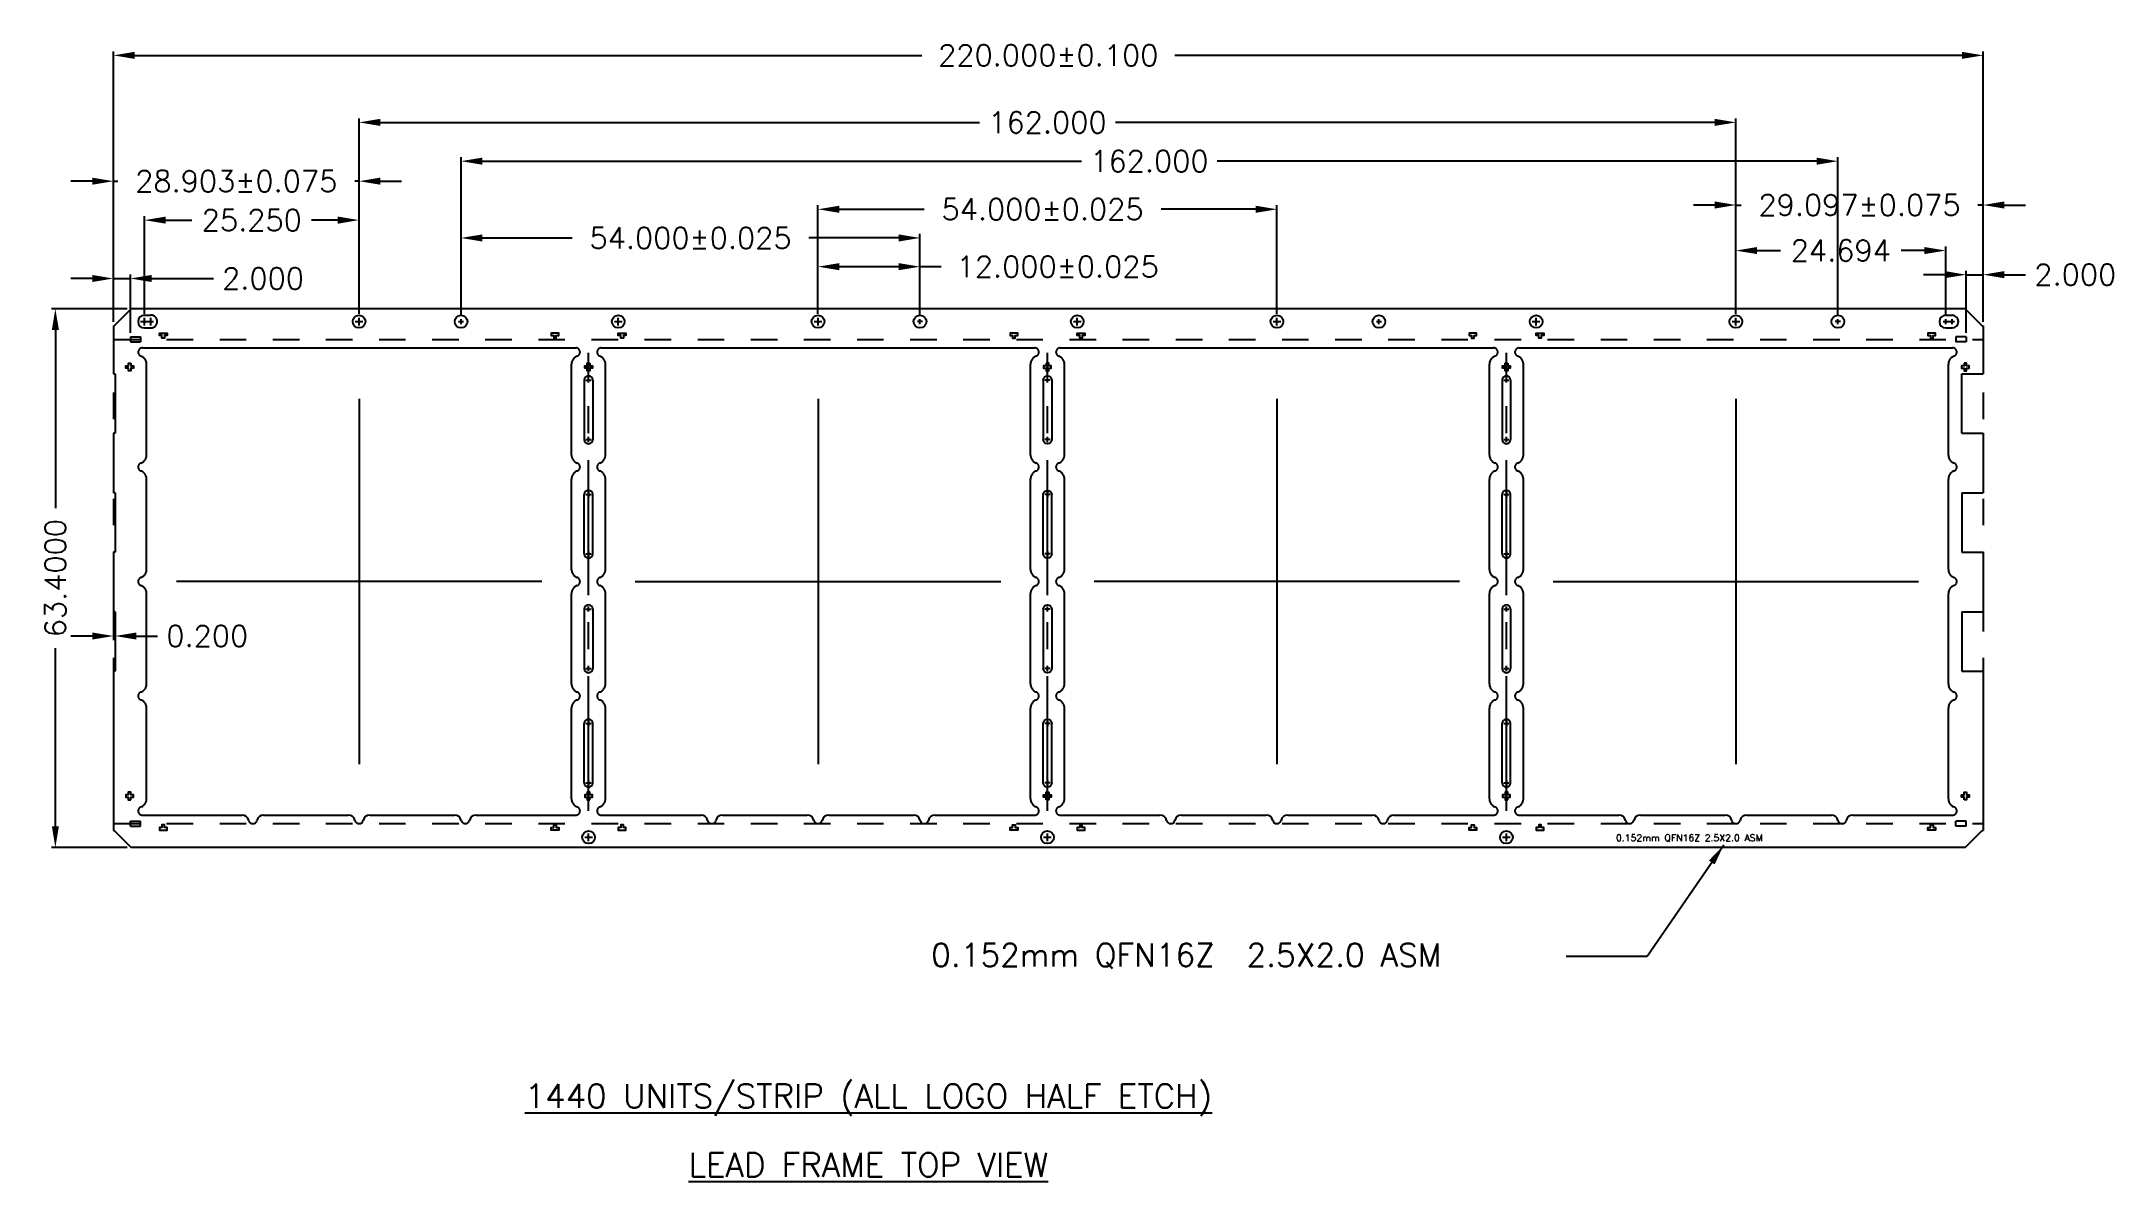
# Model space of a CAD drawing. Header units: millimetres. Extents: x 393.02 to 400.83, y 100.13 to 104.42.
import ezdxf
from ezdxf.enums import TextEntityAlignment as Align

# ---------------------------------------------------------------- set-up
doc = ezdxf.new("R2010")
doc.units = ezdxf.units.MM
doc.header["$LTSCALE"] = 0.5
doc.header["$PDMODE"] = 98
doc.linetypes.add('CENTER', pattern=[50.8, 31.75, -6.35, 6.35, -6.35])
doc.linetypes.add('HIDDEN', pattern=[0.375, 0.25, -0.125])
for name, color, linetype in [('1', 7, 'HIDDEN'), ('1D', 4, 'Continuous'), ('BORDER', 7, 'Continuous'), ('DIMENSION', 3, 'Continuous')]:
    doc.layers.add(name, color=color, linetype=linetype)
doc.styles.add('ROMANS', font='romans.shx', dxfattribs={"bigfont": 'AllInOneBig.shx'})
doc.styles.add('SIMPLEX', font='simplex.shx', dxfattribs={"bigfont": 'AllInOneBig.shx'})
doc.dimstyles.new('Standard1', dxfattribs={"dimtxt": 0.08, "dimasz": 0.08, "dimexe": 0.015, "dimexo": 0.015, "dimgap": 0.027, "dimtad": 1, "dimdec": 3, "dimlfac": 31.25, "dimrnd": 5e-06, "dimzin": 1, "dimtxsty": 'SIMPLEX', "dimcen": 0.1905, "dimclrd": 256, "dimclre": 256, "dimclrt": 256, "dimazin": 3, "dimtp": 0.03, "dimtm": 0.05, "dimtfac": 0.8, "dimtdec": 3, "dimtmove": 0, "dimatfit": 3, "dimfxl": 0.05, "dimtzin": 4, "dimlwd": -1, "dimlwe": -1})

# ---------------------------------------------------------------- blocks, each defined once
blk = doc.blocks.new('05')
at = {"color": 0}
for p, q in [((-0.5, 0), (-0.5, -7)), ((0.5, 0), (0.5, -7)), ((-0.5, -20.47), (-0.5, -13.48)), ((0.5, -20.47), (0.5, -13.48)), ((-0.5, -26.95), (-0.5, -33.95)), ((0.5, -26.95), (0.5, -33.95)), ((-0.5, -47.42), (-0.5, -40.42)), ((0.5, -47.42), (0.5, -40.42))]:
    blk.add_line(p, q, dxfattribs=at)
for centre, start, end in [((0, 0), 0, 180), ((0, -7), 180, 0), ((0, -13.48), 0, 180), ((0, -20.47), 180, 0), ((0, -26.95), 0, 180), ((0, -33.95), 180, 0), ((0, -40.42), 0, 180), ((0, -47.42), 180, 0)]:
    blk.add_arc(centre, 0.5, start, end, dxfattribs=at)
at = {"layer": '1D', "linetype": 'CENTER'}
blk.add_line((0, -50.71), (0, 3.21), dxfattribs=at)
at = {"layer": '1D'}
for p, q in [((-0.3, 0), (0.3, 0)), ((0, -0.3), (0, 0.3)), ((-0.3, -7), (0.3, -7)), ((0, -7.3), (0, -6.7)), ((-0.3, -13.48), (0.3, -13.48)), ((0, -13.17), (0, -13.78)), ((-0.3, -20.47), (0.3, -20.47)), ((0, -20.17), (0, -20.77)), ((0, -27.25), (0, -26.65)), ((-0.3, -26.95), (0.3, -26.95)), ((-0.3, -33.95), (0.3, -33.95)), ((0, -34.25), (0, -33.65)), ((-0.3, -40.42), (0.3, -40.42)), ((0, -40.13), (0, -40.72)), ((-0.3, -47.42), (0.3, -47.42)), ((0, -47.12), (0, -47.72))]:
    blk.add_line(p, q, dxfattribs=at)
blk = doc.blocks.new('*D20')
at = {"layer": 'Defpoints', "color": 0, "ltscale": 0.1, "transparency": 16777216}
for p in [(393.3612, 103.4166), (393.0754, 101.3878), (393.3612, 101.3878)]:
    blk.add_point(p, dxfattribs=at)
at = {"layer": 'DIMENSION', "ltscale": 0.1, "transparency": 16777216}
for p, q in [((393.3462, 103.4166), (393.0604, 103.4166)), ((393.0754, 103.3366), (393.0754, 102.6654)), ((393.0754, 101.4678), (393.0754, 102.139)), ((393.3462, 101.3878), (393.0604, 101.3878))]:
    blk.add_line(p, q, dxfattribs=at)
for points in [[(393.0621, 103.3366), (393.0888, 103.3366), (393.0754, 103.4166)], [(393.0621, 101.4678), (393.0888, 101.4678), (393.0754, 101.3878)]]:
    blk.add_solid(points, dxfattribs=at)
at = {"layer": 'DIMENSION', "ltscale": 0.1, "transparency": 16777216, "insert": (393.0754, 102.4022), "char_height": 0.08, "attachment_point": 5, "rotation": 90, "style": 'SIMPLEX'}
blk.add_mtext('\\A1;63.4000', dxfattribs=at)
blk = doc.blocks.new('*D21')
at = {"layer": 'Defpoints', "color": 0, "ltscale": 0.1, "transparency": 16777216}
for p in [(393.294, 102.2758), (393.3004, 102.2758), (393.294, 102.1841)]:
    blk.add_point(p, dxfattribs=at)
at = {"layer": 'DIMENSION', "ltscale": 0.1, "transparency": 16777216}
for p, q in [((393.294, 102.2608), (393.294, 102.1691)), ((393.3004, 102.2608), (393.3004, 102.1691)), ((393.214, 102.1841), (393.134, 102.1841)), ((393.294, 102.1841), (393.3004, 102.1841)), ((393.3804, 102.1841), (393.4604, 102.1841))]:
    blk.add_line(p, q, dxfattribs=at)
for points in [[(393.214, 102.1974), (393.214, 102.1707), (393.294, 102.1841)], [(393.3804, 102.1974), (393.3804, 102.1707), (393.3004, 102.1841)]]:
    blk.add_solid(points, dxfattribs=at)
at = {"layer": 'DIMENSION', "ltscale": 0.1, "transparency": 16777216, "insert": (393.6474, 102.1841), "char_height": 0.08, "attachment_point": 5, "style": 'SIMPLEX'}
blk.add_mtext('\\A1;0.200', dxfattribs=at)
blk = doc.blocks.new('*D22')
at = {"layer": 'Defpoints', "color": 0, "ltscale": 0.1, "transparency": 16777216}
for p in [(394.2189, 103.7507), (393.4109, 103.383), (394.2189, 103.383)]:
    blk.add_point(p, dxfattribs=at)
at = {"layer": 'DIMENSION', "ltscale": 0.1, "transparency": 16777216}
for p, q in [((393.4109, 103.398), (393.4109, 103.7657)), ((393.4909, 103.7507), (393.5898, 103.7507)), ((394.1389, 103.7507), (394.04, 103.7507)), ((394.2189, 103.398), (394.2189, 103.7657))]:
    blk.add_line(p, q, dxfattribs=at)
for points in [[(393.4909, 103.764), (393.4909, 103.7373), (393.4109, 103.7507)], [(394.1389, 103.764), (394.1389, 103.7373), (394.2189, 103.7507)]]:
    blk.add_solid(points, dxfattribs=at)
at = {"layer": 'DIMENSION', "ltscale": 0.1, "transparency": 16777216, "insert": (393.8149, 103.7507), "char_height": 0.08, "attachment_point": 5, "style": 'SIMPLEX'}
blk.add_mtext('\\A1;25.250', dxfattribs=at)
blk = doc.blocks.new('*D23')
at = {"layer": 'Defpoints', "color": 0, "ltscale": 0.1, "transparency": 16777216}
for p in [(394.2189, 103.8973), (394.2189, 103.383), (393.294, 103.3526)]:
    blk.add_point(p, dxfattribs=at)
at = {"layer": 'DIMENSION', "ltscale": 0.1, "transparency": 16777216}
for p, q in [((393.214, 103.8973), (393.134, 103.8973)), ((393.294, 103.3676), (393.294, 103.9123)), ((393.294, 103.8973), (393.3104, 103.8973)), ((394.2189, 103.8973), (394.2025, 103.8973)), ((394.2189, 103.398), (394.2189, 103.9123)), ((394.2989, 103.8973), (394.3789, 103.8973))]:
    blk.add_line(p, q, dxfattribs=at)
for points in [[(393.214, 103.9107), (393.214, 103.884), (393.294, 103.8973)], [(394.2989, 103.9107), (394.2989, 103.884), (394.2189, 103.8973)]]:
    blk.add_solid(points, dxfattribs=at)
at = {"layer": 'DIMENSION', "ltscale": 0.1, "transparency": 16777216, "insert": (393.7565, 103.8973), "char_height": 0.08, "attachment_point": 5, "style": 'SIMPLEX'}
blk.add_mtext('\\A1;28.903%%p0.075', dxfattribs=at)
blk = doc.blocks.new('*D24')
at = {"layer": 'Defpoints', "color": 0, "ltscale": 0.1, "transparency": 16777216}
for p in [(396.3309, 103.6835), (394.6029, 103.3782), (396.3309, 103.3782)]:
    blk.add_point(p, dxfattribs=at)
at = {"layer": 'DIMENSION', "ltscale": 0.1, "transparency": 16777216}
for p, q in [((394.6029, 103.3932), (394.6029, 103.6985)), ((396.3309, 103.3932), (396.3309, 103.6985)), ((394.6829, 103.6835), (395.0209, 103.6835)), ((396.2509, 103.6835), (395.913, 103.6835))]:
    blk.add_line(p, q, dxfattribs=at)
for points in [[(394.6829, 103.6968), (394.6829, 103.6702), (394.6029, 103.6835)], [(396.2509, 103.6968), (396.2509, 103.6702), (396.3309, 103.6835)]]:
    blk.add_solid(points, dxfattribs=at)
at = {"layer": 'DIMENSION', "ltscale": 0.1, "transparency": 16777216, "insert": (395.4669, 103.6835), "char_height": 0.08, "attachment_point": 5, "style": 'SIMPLEX'}
blk.add_mtext('\\A1;54.000%%p0.025', dxfattribs=at)
blk = doc.blocks.new('*D25')
at = {"layer": 'Defpoints', "color": 0, "ltscale": 0.1, "transparency": 16777216}
for p in [(396.3309, 103.5754), (395.9469, 103.383), (396.3309, 103.3782)]:
    blk.add_point(p, dxfattribs=at)
at = {"layer": 'DIMENSION', "ltscale": 0.1, "transparency": 16777216}
for p, q in [((395.9469, 103.398), (395.9469, 103.5904)), ((396.0269, 103.5754), (396.2509, 103.5754)), ((396.3309, 103.3932), (396.3309, 103.5904)), ((396.3309, 103.5754), (396.4109, 103.5754))]:
    blk.add_line(p, q, dxfattribs=at)
for points in [[(396.0269, 103.5887), (396.0269, 103.5621), (395.9469, 103.5754)], [(396.2509, 103.5887), (396.2509, 103.5621), (396.3309, 103.5754)]]:
    blk.add_solid(points, dxfattribs=at)
at = {"layer": 'DIMENSION', "ltscale": 0.1, "transparency": 16777216, "insert": (396.8494, 103.5754), "char_height": 0.08, "attachment_point": 5, "style": 'SIMPLEX'}
blk.add_mtext('\\A1;12.000%%p0.025', dxfattribs=at)
blk = doc.blocks.new('*D26')
at = {"layer": 'Defpoints', "color": 0, "ltscale": 0.1, "transparency": 16777216}
for p in [(397.6749, 103.7915), (395.9469, 103.383), (397.6749, 103.383)]:
    blk.add_point(p, dxfattribs=at)
at = {"layer": 'DIMENSION', "ltscale": 0.1, "transparency": 16777216}
for p, q in [((395.9469, 103.398), (395.9469, 103.8065)), ((396.0269, 103.7915), (396.3464, 103.7915)), ((397.5949, 103.7915), (397.2385, 103.7915)), ((397.6749, 103.398), (397.6749, 103.8065))]:
    blk.add_line(p, q, dxfattribs=at)
for points in [[(396.0269, 103.8048), (396.0269, 103.7781), (395.9469, 103.7915)], [(397.5949, 103.8048), (397.5949, 103.7781), (397.6749, 103.7915)]]:
    blk.add_solid(points, dxfattribs=at)
at = {"layer": 'DIMENSION', "ltscale": 0.1, "transparency": 16777216, "insert": (396.7924, 103.7915), "char_height": 0.08, "attachment_point": 5, "style": 'SIMPLEX'}
blk.add_mtext('\\A1;54.000%%p0.025', dxfattribs=at)
blk = doc.blocks.new('*D27')
at = {"layer": 'Defpoints', "color": 0, "ltscale": 0.1, "transparency": 16777216}
for p in [(400.1931, 103.636), (399.4029, 103.383), (400.1931, 103.3782)]:
    blk.add_point(p, dxfattribs=at)
at = {"layer": 'DIMENSION', "ltscale": 0.1, "transparency": 16777216}
for p, q in [((399.4029, 103.398), (399.4029, 103.651)), ((399.4829, 103.636), (399.571, 103.636)), ((400.1131, 103.636), (400.025, 103.636)), ((400.1931, 103.3932), (400.1931, 103.651))]:
    blk.add_line(p, q, dxfattribs=at)
for points in [[(399.4829, 103.6493), (399.4829, 103.6227), (399.4029, 103.636)], [(400.1131, 103.6493), (400.1131, 103.6227), (400.1931, 103.636)]]:
    blk.add_solid(points, dxfattribs=at)
at = {"layer": 'DIMENSION', "ltscale": 0.1, "transparency": 16777216, "insert": (399.798, 103.636), "char_height": 0.08, "attachment_point": 5, "style": 'SIMPLEX'}
blk.add_mtext('\\A1;24.694', dxfattribs=at)
blk = doc.blocks.new('*D28')
at = {"layer": 'Defpoints', "color": 0, "ltscale": 0.1, "transparency": 16777216}
for p in [(400.334, 103.8076), (399.4029, 103.383), (400.334, 103.3526)]:
    blk.add_point(p, dxfattribs=at)
at = {"layer": 'DIMENSION', "ltscale": 0.1, "transparency": 16777216}
for p, q in [((399.3229, 103.8076), (399.2429, 103.8076)), ((399.4029, 103.398), (399.4029, 103.8226)), ((399.4029, 103.8076), (399.4224, 103.8076)), ((400.334, 103.8076), (400.3145, 103.8076)), ((400.334, 103.3676), (400.334, 103.8226)), ((400.414, 103.8076), (400.494, 103.8076))]:
    blk.add_line(p, q, dxfattribs=at)
for points in [[(399.3229, 103.821), (399.3229, 103.7943), (399.4029, 103.8076)], [(400.414, 103.821), (400.414, 103.7943), (400.334, 103.8076)]]:
    blk.add_solid(points, dxfattribs=at)
at = {"layer": 'DIMENSION', "ltscale": 0.1, "transparency": 16777216, "insert": (399.8685, 103.8076), "char_height": 0.08, "attachment_point": 5, "style": 'SIMPLEX'}
blk.add_mtext('\\A1;29.097%%p0.075', dxfattribs=at)
blk = doc.blocks.new('*D29')
at = {"layer": 'Defpoints', "color": 0, "ltscale": 0.1, "transparency": 16777216}
for p in [(394.6029, 103.9727), (394.6029, 103.3782), (399.7869, 103.3782)]:
    blk.add_point(p, dxfattribs=at)
at = {"layer": 'DIMENSION', "ltscale": 0.1, "transparency": 16777216}
for p, q in [((394.6029, 103.3932), (394.6029, 103.9877)), ((394.6829, 103.9727), (396.9394, 103.9727)), ((399.7069, 103.9727), (397.4505, 103.9727)), ((399.7869, 103.3932), (399.7869, 103.9877))]:
    blk.add_line(p, q, dxfattribs=at)
for points in [[(394.6829, 103.986), (394.6829, 103.9594), (394.6029, 103.9727)], [(399.7069, 103.986), (399.7069, 103.9594), (399.7869, 103.9727)]]:
    blk.add_solid(points, dxfattribs=at)
at = {"layer": 'DIMENSION', "ltscale": 0.1, "transparency": 16777216, "insert": (397.1949, 103.9727), "char_height": 0.08, "attachment_point": 5, "style": 'SIMPLEX'}
blk.add_mtext('\\A1;162.000', dxfattribs=at)
blk = doc.blocks.new('*D30')
at = {"layer": 'Defpoints', "color": 0, "ltscale": 0.1, "transparency": 16777216}
for p in [(399.4029, 104.1188), (394.2189, 103.383), (399.4029, 103.383)]:
    blk.add_point(p, dxfattribs=at)
at = {"layer": 'DIMENSION', "ltscale": 0.1, "transparency": 16777216}
for p, q in [((394.2189, 103.398), (394.2189, 104.1338)), ((394.2989, 104.1188), (396.5554, 104.1188)), ((399.3229, 104.1188), (397.0665, 104.1188)), ((399.4029, 103.398), (399.4029, 104.1338))]:
    blk.add_line(p, q, dxfattribs=at)
for points in [[(394.2989, 104.1322), (394.2989, 104.1055), (394.2189, 104.1188)], [(399.3229, 104.1322), (399.3229, 104.1055), (399.4029, 104.1188)]]:
    blk.add_solid(points, dxfattribs=at)
at = {"layer": 'DIMENSION', "ltscale": 0.1, "transparency": 16777216, "insert": (396.8109, 104.1188), "char_height": 0.08, "attachment_point": 5, "style": 'SIMPLEX'}
blk.add_mtext('\\A1;162.000', dxfattribs=at)
blk = doc.blocks.new('*D31')
at = {"layer": 'Defpoints', "color": 0, "ltscale": 0.1, "transparency": 16777216}
for p in [(400.334, 104.3713), (393.294, 103.3526), (400.334, 103.3526)]:
    blk.add_point(p, dxfattribs=at)
at = {"layer": 'DIMENSION', "ltscale": 0.1, "transparency": 16777216}
for p, q in [((393.294, 103.3676), (393.294, 104.3863)), ((393.374, 104.3713), (396.3375, 104.3713)), ((400.254, 104.3713), (397.2906, 104.3713)), ((400.334, 103.3676), (400.334, 104.3863))]:
    blk.add_line(p, q, dxfattribs=at)
for points in [[(393.374, 104.3846), (393.374, 104.3579), (393.294, 104.3713)], [(400.254, 104.3846), (400.254, 104.3579), (400.334, 104.3713)]]:
    blk.add_solid(points, dxfattribs=at)
at = {"layer": 'DIMENSION', "ltscale": 0.1, "transparency": 16777216, "insert": (396.814, 104.3713), "char_height": 0.08, "attachment_point": 5, "style": 'SIMPLEX'}
blk.add_mtext('\\A1;220.000%%p0.100', dxfattribs=at)
blk = doc.blocks.new('*D33')
at = {"ltscale": 0.1, "transparency": 16777216}
for p, q in [((393.294, 103.3676), (393.294, 103.5458)), ((393.358, 103.326), (393.358, 103.5458)), ((393.214, 103.5308), (393.134, 103.5308)), ((393.294, 103.5308), (393.358, 103.5308)), ((393.438, 103.5308), (393.6704, 103.5308))]:
    blk.add_line(p, q, dxfattribs=at)
for points in [[(393.214, 103.5441), (393.214, 103.5175), (393.294, 103.5308)], [(393.438, 103.5441), (393.438, 103.5175), (393.358, 103.5308)]]:
    blk.add_solid(points, dxfattribs=at)
at = {"layer": 'Defpoints', "color": 0, "ltscale": 0.1, "transparency": 16777216}
for p in [(393.294, 103.5308), (393.294, 103.3526), (393.358, 103.311)]:
    blk.add_point(p, dxfattribs=at)
at = {"ltscale": 0.1, "transparency": 16777216, "insert": (393.8574, 103.5308), "char_height": 0.08, "attachment_point": 5, "style": 'SIMPLEX'}
blk.add_mtext('\\A1;2.000', dxfattribs=at)
blk = doc.blocks.new('*D34')
at = {"ltscale": 0.1, "transparency": 16777216}
for p, q in [((400.19, 103.5452), (400.11, 103.5452)), ((400.27, 103.326), (400.27, 103.5602)), ((400.27, 103.5452), (400.334, 103.5452)), ((400.334, 103.3676), (400.334, 103.5602)), ((400.414, 103.5452), (400.494, 103.5452))]:
    blk.add_line(p, q, dxfattribs=at)
for points in [[(400.19, 103.5586), (400.19, 103.5319), (400.27, 103.5452)], [(400.414, 103.5586), (400.414, 103.5319), (400.334, 103.5452)]]:
    blk.add_solid(points, dxfattribs=at)
at = {"layer": 'Defpoints', "color": 0, "ltscale": 0.1, "transparency": 16777216}
for p in [(400.334, 103.5452), (400.27, 103.311), (400.334, 103.3526)]:
    blk.add_point(p, dxfattribs=at)
at = {"ltscale": 0.1, "transparency": 16777216, "insert": (400.681, 103.5452), "char_height": 0.08, "attachment_point": 5, "style": 'SIMPLEX'}
blk.add_mtext('\\A1;2.000', dxfattribs=at)

msp = doc.modelspace()

# ---------------------------------------------------------------- linework, layer by layer
at = {"color": 0}
for p, q in [((393.297235, 103.352634), (393.361235, 103.416634)), ((400.193139, 103.392634), (400.217139, 103.392634)), ((400.266835, 103.416634), (400.330835, 103.352634)), ((393.294035, 103.352634), (393.294035, 103.171834)), ((393.294035, 103.352634), (393.297235, 103.352634)), ((400.193139, 103.344634), (400.217139, 103.344634)), ((400.330835, 103.352634), (400.334035, 103.352634)), ((400.334035, 103.352634), (400.334035, 103.171834)), ((400.254035, 102.947834), (400.254035, 103.171834)), ((400.254035, 103.171834), (400.334035, 103.171834)), ((400.254035, 102.947834), (400.334035, 102.947834)), ((400.334035, 102.947834), (400.334035, 102.723834)), ((400.254035, 102.723834), (400.254035, 102.499834)), ((400.254035, 102.723834), (400.334035, 102.723834)), ((400.254035, 102.499834), (400.334035, 102.499834)), ((400.334035, 102.499834), (400.334035, 102.275834)), ((400.254035, 102.275834), (400.254035, 102.051834)), ((400.254035, 102.275834), (400.334035, 102.275834)), ((393.294035, 102.051834), (393.294035, 101.451834)), ((400.254035, 102.051834), (400.334035, 102.051834)), ((400.334035, 102.051834), (400.334035, 101.451834)), ((393.294035, 101.451834), (393.297235, 101.451834)), ((393.297235, 101.451834), (393.361235, 101.387834)), ((400.266835, 101.387834), (400.330835, 101.451834)), ((400.330835, 101.451834), (400.334035, 101.451834))]:
    msp.add_line(p, q, dxfattribs=at)
for p, q in [((400.266835, 103.416634), (393.361235, 103.416634)), ((400.266835, 101.387834), (393.361235, 101.387834))]:
    msp.add_line(p, q)
at = {"color": 2, "linetype": 'HIDDEN', "ltscale": 0.5}
for p, q in [((393.294035, 103.301434), (393.294035, 101.477434)), ((400.334035, 103.301434), (400.334035, 101.477434))]:
    msp.add_line(p, q, dxfattribs=at)
at = {"color": 6, "ltscale": 0.05}
for points in [[(393.486131, 103.32543), (393.486131, 103.32543), (393.495731, 103.32543), (393.495731, 103.31583), (393.486131, 103.31583), (393.486131, 103.30623), (393.476531, 103.30623), (393.476531, 103.31583), (393.466931, 103.31583), (393.466931, 103.32543), (393.476531, 103.32543), (393.476531, 103.32543), (393.486131, 103.32543)], [(394.951731, 103.32543), (394.951731, 103.32543), (394.942131, 103.32543), (394.942131, 103.31583), (394.951731, 103.31583), (394.951731, 103.30623), (394.961331, 103.30623), (394.961331, 103.31583), (394.970931, 103.31583), (394.970931, 103.32543), (394.961331, 103.32543), (394.961331, 103.32543), (394.951731, 103.32543)], [(395.214131, 103.32543), (395.214131, 103.32543), (395.223731, 103.32543), (395.223731, 103.31583), (395.214131, 103.31583), (395.214131, 103.30623), (395.204531, 103.30623), (395.204531, 103.31583), (395.194931, 103.31583), (395.194931, 103.32543), (395.204531, 103.32543), (395.204531, 103.32543), (395.214131, 103.32543)], [(396.679731, 103.32543), (396.679731, 103.32543), (396.670131, 103.32543), (396.670131, 103.31583), (396.679731, 103.31583), (396.679731, 103.30623), (396.689331, 103.30623), (396.689331, 103.31583), (396.698931, 103.31583), (396.698931, 103.32543), (396.689331, 103.32543), (396.689331, 103.32543), (396.679731, 103.32543)], [(396.942131, 103.32543), (396.942131, 103.32543), (396.951731, 103.32543), (396.951731, 103.31583), (396.942131, 103.31583), (396.942131, 103.30623), (396.932531, 103.30623), (396.932531, 103.31583), (396.922931, 103.31583), (396.922931, 103.32543), (396.932531, 103.32543), (396.932531, 103.32543), (396.942131, 103.32543)], [(398.407731, 103.32543), (398.407731, 103.32543), (398.398131, 103.32543), (398.398131, 103.31583), (398.407731, 103.31583), (398.407731, 103.30623), (398.417331, 103.30623), (398.417331, 103.31583), (398.426931, 103.31583), (398.426931, 103.32543), (398.417331, 103.32543), (398.417331, 103.32543), (398.407731, 103.32543)], [(398.670131, 103.32543), (398.670131, 103.32543), (398.679731, 103.32543), (398.679731, 103.31583), (398.670131, 103.31583), (398.670131, 103.30623), (398.660531, 103.30623), (398.660531, 103.31583), (398.650931, 103.31583), (398.650931, 103.32543), (398.660531, 103.32543), (398.660531, 103.32543), (398.670131, 103.32543)], [(400.135731, 103.32543), (400.135731, 103.32543), (400.126131, 103.32543), (400.126131, 103.31583), (400.135731, 103.31583), (400.135731, 103.30623), (400.145331, 103.30623), (400.145331, 103.31583), (400.154931, 103.31583), (400.154931, 103.32543), (400.145331, 103.32543), (400.145331, 103.32543), (400.135731, 103.32543)], [(393.359721, 103.211674), (393.359721, 103.202074), (393.369321, 103.202074), (393.369322, 103.192474), (393.359722, 103.192474), (393.359722, 103.182874), (393.350122, 103.182874), (393.350122, 103.192474), (393.340522, 103.192474), (393.340521, 103.202074), (393.350121, 103.202074), (393.350121, 103.211674), (393.359721, 103.211674)], [(395.087721, 103.211674), (395.087721, 103.202074), (395.097321, 103.202074), (395.097322, 103.192474), (395.087722, 103.192474), (395.087722, 103.182874), (395.078122, 103.182874), (395.078122, 103.192474), (395.068522, 103.192474), (395.068521, 103.202074), (395.078121, 103.202074), (395.078121, 103.211674), (395.087721, 103.211674)], [(396.80614, 103.211674), (396.80614, 103.202074), (396.79654, 103.202074), (396.79654, 103.192474), (396.80614, 103.192474), (396.80614, 103.182874), (396.81574, 103.182874), (396.81574, 103.192474), (396.82534, 103.192474), (396.82534, 103.202074), (396.81574, 103.202074), (396.81574, 103.211674), (396.80614, 103.211674)], [(398.543721, 103.211674), (398.543721, 103.202074), (398.553321, 103.202074), (398.553322, 103.192474), (398.543722, 103.192474), (398.543722, 103.182874), (398.534122, 103.182874), (398.534122, 103.192474), (398.524522, 103.192474), (398.524521, 103.202074), (398.534121, 103.202074), (398.534121, 103.211674), (398.543721, 103.211674)], [(400.26214, 103.211674), (400.26214, 103.202074), (400.25254, 103.202074), (400.25254, 103.192474), (400.26214, 103.192474), (400.26214, 103.182874), (400.27174, 103.182874), (400.27174, 103.192474), (400.28134, 103.192474), (400.28134, 103.202074), (400.27174, 103.202074), (400.27174, 103.211674), (400.26214, 103.211674)], [(393.359712, 101.567195), (393.359712, 101.576795), (393.369312, 101.576795), (393.369312, 101.586395), (393.359712, 101.586395), (393.359713, 101.595995), (393.350113, 101.595995), (393.350112, 101.586395), (393.340512, 101.586395), (393.340512, 101.576795), (393.350112, 101.576795), (393.350112, 101.567195), (393.359712, 101.567195)], [(395.087712, 101.567195), (395.087712, 101.576795), (395.097312, 101.576795), (395.097312, 101.586395), (395.087712, 101.586395), (395.087713, 101.595995), (395.078113, 101.595995), (395.078112, 101.586395), (395.068512, 101.586395), (395.068512, 101.576795), (395.078112, 101.576795), (395.078112, 101.567195), (395.087712, 101.567195)], [(396.80615, 101.567194), (396.80615, 101.576794), (396.79655, 101.576794), (396.796549, 101.586394), (396.806149, 101.586394), (396.806149, 101.595994), (396.815749, 101.595995), (396.815749, 101.586395), (396.825349, 101.586395), (396.82535, 101.576795), (396.81575, 101.576795), (396.81575, 101.567195), (396.80615, 101.567194)], [(398.543712, 101.567195), (398.543712, 101.576795), (398.553312, 101.576795), (398.553312, 101.586395), (398.543712, 101.586395), (398.543713, 101.595995), (398.534113, 101.595995), (398.534112, 101.586395), (398.524512, 101.586395), (398.524512, 101.576795), (398.534112, 101.576795), (398.534112, 101.567195), (398.543712, 101.567195)], [(400.26215, 101.567194), (400.26215, 101.576794), (400.25255, 101.576794), (400.252549, 101.586394), (400.262149, 101.586394), (400.262149, 101.595994), (400.271749, 101.595995), (400.271749, 101.586395), (400.281349, 101.586395), (400.28135, 101.576795), (400.27175, 101.576795), (400.27175, 101.567195), (400.26215, 101.567194)], [(393.486131, 101.453439), (393.486131, 101.453439), (393.495731, 101.453439), (393.495731, 101.463039), (393.486131, 101.463039), (393.486131, 101.472639), (393.476531, 101.472639), (393.476531, 101.463039), (393.466931, 101.463039), (393.466931, 101.453439), (393.476531, 101.453439), (393.476531, 101.453439), (393.486131, 101.453439)], [(394.951731, 101.453439), (394.951731, 101.453439), (394.942131, 101.453439), (394.942131, 101.463039), (394.951731, 101.463039), (394.951731, 101.472639), (394.961331, 101.472639), (394.961331, 101.463039), (394.970931, 101.463039), (394.970931, 101.453439), (394.961331, 101.453439), (394.961331, 101.453439), (394.951731, 101.453439)], [(395.214131, 101.453439), (395.214131, 101.453439), (395.223731, 101.453439), (395.223731, 101.463039), (395.214131, 101.463039), (395.214131, 101.472639), (395.204531, 101.472639), (395.204531, 101.463039), (395.194931, 101.463039), (395.194931, 101.453439), (395.204531, 101.453439), (395.204531, 101.453439), (395.214131, 101.453439)], [(396.679731, 101.453439), (396.679731, 101.453439), (396.670131, 101.453439), (396.670131, 101.463039), (396.679731, 101.463039), (396.679731, 101.472639), (396.689331, 101.472639), (396.689331, 101.463039), (396.698931, 101.463039), (396.698931, 101.453439), (396.689331, 101.453439), (396.689331, 101.453439), (396.679731, 101.453439)], [(396.942131, 101.453439), (396.942131, 101.453439), (396.951731, 101.453439), (396.951731, 101.463039), (396.942131, 101.463039), (396.942131, 101.472639), (396.932531, 101.472639), (396.932531, 101.463039), (396.922931, 101.463039), (396.922931, 101.453439), (396.932531, 101.453439), (396.932531, 101.453439), (396.942131, 101.453439)], [(398.407731, 101.453439), (398.407731, 101.453439), (398.398131, 101.453439), (398.398131, 101.463039), (398.407731, 101.463039), (398.407731, 101.472639), (398.417331, 101.472639), (398.417331, 101.463039), (398.426931, 101.463039), (398.426931, 101.453439), (398.417331, 101.453439), (398.417331, 101.453439), (398.407731, 101.453439)], [(398.670131, 101.453439), (398.670131, 101.453439), (398.679731, 101.453439), (398.679731, 101.463039), (398.670131, 101.463039), (398.670131, 101.472639), (398.660531, 101.472639), (398.660531, 101.463039), (398.650931, 101.463039), (398.650931, 101.453439), (398.660531, 101.453439), (398.660531, 101.453439), (398.670131, 101.453439)], [(400.135731, 101.453439), (400.135731, 101.453439), (400.126131, 101.453439), (400.126131, 101.463039), (400.135731, 101.463039), (400.135731, 101.472639), (400.145331, 101.472639), (400.145331, 101.463039), (400.154931, 101.463039), (400.154931, 101.453439), (400.145331, 101.453439), (400.145331, 101.453439), (400.135731, 101.453439)]]:
    msp.add_lwpolyline(points, dxfattribs=at)
at = {"color": 0}
for centre in [(395.946931, 103.368634), (396.922931, 103.368634), (397.674931, 103.368634), (398.650931, 103.368634), (399.402931, 103.368634)]:
    msp.add_circle(centre, 0.024, dxfattribs=at)
for centre, start, end in [((400.193139, 103.368634), 90, 270), ((400.217139, 103.368634), 270, 90)]:
    msp.add_arc(centre, 0.024, start, end, dxfattribs=at)
at = {"layer": '1', "color": 0}
for p, q in [((393.410931, 103.392634), (393.434931, 103.392634)), ((393.410931, 103.344634), (393.434931, 103.344634))]:
    msp.add_line(p, q, dxfattribs=at)
at = {"layer": '1', "color": 4}
for p, q in [((393.434931, 103.354255), (393.434931, 103.383014)), ((400.193139, 103.359034), (400.193139, 103.378234)), ((400.217139, 103.359034), (400.217139, 103.378234)), ((393.425331, 103.368634), (393.444531, 103.368634)), ((400.183539, 103.368634), (400.202739, 103.368634)), ((400.202739, 103.368634), (400.226739, 103.368634))]:
    msp.add_line(p, q, dxfattribs=at)
at = {"layer": '1'}
for p, q in [((394.602931, 103.359034), (394.602931, 103.378234)), ((396.330931, 103.359034), (396.330931, 103.378234)), ((398.058931, 103.359034), (398.058931, 103.378234)), ((399.786931, 103.359034), (399.786931, 103.378234)), ((394.593331, 103.368634), (394.612531, 103.368634)), ((396.340531, 103.368634), (396.321331, 103.368634)), ((398.049331, 103.368634), (398.068531, 103.368634)), ((399.796531, 103.368634), (399.777331, 103.368634))]:
    msp.add_line(p, q, dxfattribs=at)
at = {"layer": '1', "color": 0}
msp.add_arc((393.434931, 103.368634), 0.024, 270, 90, dxfattribs=at)
at = {"layer": '1', "color": 4}
for centre, radius, start, end in [((393.402931, 103.253434), 0.016, 90, 250.5287794), ((393.386931, 103.20818), 0.032, 0, 70.5287794), ((395.050931, 103.20818), 0.032, 109.4712206, 180), ((395.034931, 103.253434), 0.016, 289.4712206, 90), ((395.130931, 103.253434), 0.016, 90, 250.5287794), ((395.114931, 103.20818), 0.032, 0, 70.5287794), ((396.778931, 103.20818), 0.032, 109.4712206, 180), ((396.762931, 103.253434), 0.016, 289.4712206, 90), ((396.858931, 103.253434), 0.016, 90, 250.5287794), ((396.842931, 103.20818), 0.032, 0, 70.5287794), ((398.506931, 103.20818), 0.032, 109.4712206, 180), ((398.490931, 103.253434), 0.016, 289.4712206, 90), ((398.586931, 103.253434), 0.016, 90, 250.5287794), ((398.570931, 103.20818), 0.032, 0, 70.5287794), ((400.234931, 103.20818), 0.032, 109.4712206, 180), ((400.218931, 103.253434), 0.016, 289.4712206, 90), ((393.402931, 102.820634), 0.016, 109.4712206, 250.5287794), ((393.386931, 102.865889), 0.032, 289.4712206, 0), ((395.050931, 102.865889), 0.032, 180, 250.5287794), ((395.034931, 102.820634), 0.016, 289.4712206, 70.5287794), ((395.130931, 102.820634), 0.016, 109.4712206, 250.5287794), ((395.114931, 102.865889), 0.032, 289.4712206, 0), ((396.778931, 102.865889), 0.032, 180, 250.5287794), ((396.762931, 102.820634), 0.016, 289.4712206, 70.5287794), ((396.858931, 102.820634), 0.016, 109.4712206, 250.5287794), ((396.842931, 102.865889), 0.032, 289.4712206, 0), ((398.506931, 102.865889), 0.032, 180, 250.5287794), ((398.490931, 102.820634), 0.016, 289.4712206, 70.5287794), ((398.586931, 102.820634), 0.016, 109.4712206, 250.5287794), ((398.570931, 102.865889), 0.032, 289.4712206, 0), ((400.234931, 102.865889), 0.032, 180, 250.5287794), ((400.218931, 102.820634), 0.016, 289.4712206, 70.5287794), ((393.386931, 102.77538), 0.032, 0, 70.5287794), ((395.050931, 102.77538), 0.032, 109.4712206, 180), ((395.114931, 102.77538), 0.032, 0, 70.5287794), ((396.778931, 102.77538), 0.032, 109.4712206, 180), ((396.842931, 102.77538), 0.032, 0, 70.5287794), ((398.506931, 102.77538), 0.032, 109.4712206, 180), ((398.570931, 102.77538), 0.032, 0, 70.5287794), ((400.234931, 102.77538), 0.032, 109.4712206, 180), ((393.402931, 102.389434), 0.016, 109.4712206, 250.5287794), ((393.386931, 102.434689), 0.032, 289.4712206, 0), ((393.386931, 102.34418), 0.032, 0, 70.5287794), ((395.050931, 102.434689), 0.032, 180, 250.5287794), ((395.050931, 102.34418), 0.032, 109.4712206, 180), ((395.034931, 102.389434), 0.016, 289.4712206, 70.5287794), ((395.130931, 102.389434), 0.016, 109.4712206, 250.5287794), ((395.114931, 102.434689), 0.032, 289.4712206, 0), ((395.114931, 102.34418), 0.032, 0, 70.5287794), ((396.778931, 102.434689), 0.032, 180, 250.5287794), ((396.778931, 102.34418), 0.032, 109.4712206, 180), ((396.762931, 102.389434), 0.016, 289.4712206, 70.5287794), ((396.858931, 102.389434), 0.016, 109.4712206, 250.5287794), ((396.842931, 102.434689), 0.032, 289.4712206, 0), ((396.842931, 102.34418), 0.032, 0, 70.5287794), ((398.506931, 102.434689), 0.032, 180, 250.5287794), ((398.506931, 102.34418), 0.032, 109.4712206, 180), ((398.490931, 102.389434), 0.016, 289.4712206, 70.5287794), ((398.586931, 102.389434), 0.016, 109.4712206, 250.5287794), ((398.570931, 102.434689), 0.032, 289.4712206, 0), ((398.570931, 102.34418), 0.032, 0, 70.5287794), ((400.234931, 102.434689), 0.032, 180, 250.5287794), ((400.234931, 102.34418), 0.032, 109.4712206, 180), ((400.218931, 102.389434), 0.016, 289.4712206, 70.5287794), ((393.402931, 101.958234), 0.016, 109.4712206, 250.5287794), ((393.386931, 102.003489), 0.032, 289.4712206, 0), ((395.050931, 102.003489), 0.032, 180, 250.5287794), ((395.034931, 101.958234), 0.016, 289.4712206, 70.5287794), ((395.130931, 101.958234), 0.016, 109.4712206, 250.5287794), ((395.114931, 102.003489), 0.032, 289.4712206, 0), ((396.778931, 102.003489), 0.032, 180, 250.5287794), ((396.762931, 101.958234), 0.016, 289.4712206, 70.5287794), ((396.858931, 101.958234), 0.016, 109.4712206, 250.5287794), ((396.842931, 102.003489), 0.032, 289.4712206, 0), ((398.506931, 102.003489), 0.032, 180, 250.5287794), ((398.490931, 101.958234), 0.016, 289.4712206, 70.5287794), ((398.586931, 101.958234), 0.016, 109.4712206, 250.5287794), ((398.570931, 102.003489), 0.032, 289.4712206, 0), ((400.234931, 102.003489), 0.032, 180, 250.5287794), ((400.218931, 101.958234), 0.016, 289.4712206, 70.5287794), ((393.386931, 101.91298), 0.032, 0, 70.5287794), ((395.050931, 101.91298), 0.032, 109.4712206, 180), ((395.114931, 101.91298), 0.032, 0, 70.5287794), ((396.778931, 101.91298), 0.032, 109.4712206, 180), ((396.842931, 101.91298), 0.032, 0, 70.5287794), ((398.506931, 101.91298), 0.032, 109.4712206, 180), ((398.570931, 101.91298), 0.032, 0, 70.5287794), ((400.234931, 101.91298), 0.032, 109.4712206, 180), ((393.402931, 101.525434), 0.016, 109.4712206, 270), ((393.386931, 101.570689), 0.032, 289.4712206, 0), ((395.050931, 101.570689), 0.032, 180, 250.5287794), ((395.034931, 101.525434), 0.016, 270, 70.5287794), ((395.130931, 101.525434), 0.016, 109.4712206, 270), ((395.114931, 101.570689), 0.032, 289.4712206, 0), ((396.778931, 101.570689), 0.032, 180, 250.5287794), ((396.762931, 101.525434), 0.016, 270, 70.5287794), ((396.858931, 101.525434), 0.016, 109.4712206, 270), ((396.842931, 101.570689), 0.032, 289.4712206, 0), ((398.506931, 101.570689), 0.032, 180, 250.5287794), ((398.490931, 101.525434), 0.016, 270, 70.5287794), ((398.586931, 101.525434), 0.016, 109.4712206, 270), ((398.570931, 101.570689), 0.032, 289.4712206, 0), ((400.234931, 101.570689), 0.032, 180, 250.5287794), ((400.218931, 101.525434), 0.016, 270, 70.5287794)]:
    msp.add_arc(centre, radius, start, end, dxfattribs=at)
at = {"layer": '1D', "linetype": 'CENTER'}
for p, q in [((393.410931, 103.354255), (393.410931, 103.383014)), ((394.218931, 103.354255), (394.218931, 103.383014)), ((395.194931, 103.354255), (395.194931, 103.383014)), ((395.946931, 103.354255), (395.946931, 103.383014)), ((396.922931, 103.354255), (396.922931, 103.383014)), ((397.674931, 103.354255), (397.674931, 103.383014)), ((398.650931, 103.354255), (398.650931, 103.383014)), ((399.402931, 103.354255), (399.402931, 103.383014)), ((393.396552, 103.368634), (393.42531, 103.368634)), ((394.204552, 103.368634), (394.23331, 103.368634)), ((395.180552, 103.368634), (395.20931, 103.368634)), ((395.932552, 103.368634), (395.96131, 103.368634)), ((396.908552, 103.368634), (396.93731, 103.368634)), ((397.660552, 103.368634), (397.68931, 103.368634)), ((398.636552, 103.368634), (398.66531, 103.368634)), ((399.388552, 103.368634), (399.41731, 103.368634)), ((393.402931, 103.269434), (395.034931, 103.269434)), ((395.130931, 103.269434), (396.762931, 103.269434)), ((396.858931, 103.269434), (398.490931, 103.269434)), ((398.586931, 103.269434), (400.218931, 103.269434)), ((393.418931, 102.865889), (393.418931, 103.20818)), ((395.018931, 102.865889), (395.018931, 103.20818)), ((395.146931, 102.865889), (395.146931, 103.20818)), ((396.746931, 102.865889), (396.746931, 103.20818)), ((396.874931, 102.865889), (396.874931, 103.20818)), ((398.474931, 102.865889), (398.474931, 103.20818)), ((398.602931, 102.865889), (398.602931, 103.20818)), ((400.202931, 102.865889), (400.202931, 103.20818)), ((393.418931, 102.434689), (393.418931, 102.77538)), ((395.018931, 102.434689), (395.018931, 102.77538)), ((395.146931, 102.434689), (395.146931, 102.77538)), ((396.746931, 102.434689), (396.746931, 102.77538)), ((396.874931, 102.434689), (396.874931, 102.77538)), ((398.474931, 102.434689), (398.474931, 102.77538)), ((398.602931, 102.434689), (398.602931, 102.77538)), ((400.202931, 102.434689), (400.202931, 102.77538)), ((393.418931, 102.003489), (393.418931, 102.34418)), ((395.018931, 102.003489), (395.018931, 102.34418)), ((395.146931, 102.003489), (395.146931, 102.34418)), ((396.746931, 102.003489), (396.746931, 102.34418)), ((396.874931, 102.003489), (396.874931, 102.34418)), ((398.474931, 102.003489), (398.474931, 102.34418)), ((398.602931, 102.003489), (398.602931, 102.34418)), ((400.202931, 102.003489), (400.202931, 102.34418)), ((393.418931, 101.570689), (393.418931, 101.91298)), ((395.018931, 101.570689), (395.018931, 101.91298)), ((395.146931, 101.570689), (395.146931, 101.91298)), ((396.746931, 101.570689), (396.746931, 101.91298)), ((396.874931, 101.570689), (396.874931, 101.91298)), ((398.474931, 101.570689), (398.474931, 101.91298)), ((398.602931, 101.570689), (398.602931, 101.91298)), ((400.202931, 101.570689), (400.202931, 101.91298)), ((393.402931, 101.509434), (393.778454, 101.509434)), ((393.859408, 101.509434), (394.178454, 101.509434)), ((394.259408, 101.509434), (394.578454, 101.509434)), ((394.659408, 101.509434), (395.034931, 101.509434)), ((395.130931, 101.509434), (395.506454, 101.509434)), ((395.587408, 101.509434), (395.906454, 101.509434)), ((395.987408, 101.509434), (396.306454, 101.509434)), ((396.387408, 101.509434), (396.762931, 101.509434)), ((396.858931, 101.509434), (397.234454, 101.509434)), ((397.315408, 101.509434), (397.634454, 101.509434)), ((397.715408, 101.509434), (398.034454, 101.509434)), ((398.115408, 101.509434), (398.490931, 101.509434)), ((398.586931, 101.509434), (398.962454, 101.509434)), ((399.043408, 101.509434), (399.362454, 101.509434)), ((399.443408, 101.509434), (399.762454, 101.509434)), ((399.843408, 101.509434), (400.218931, 101.509434)), ((395.082931, 101.411855), (395.082931, 101.440614)), ((396.810931, 101.411855), (396.810931, 101.440614)), ((398.538931, 101.411855), (398.538931, 101.440614)), ((395.068552, 101.426234), (395.09731, 101.426234)), ((396.796552, 101.426234), (396.82531, 101.426234)), ((398.524552, 101.426234), (398.55331, 101.426234))]:
    msp.add_line(p, q, dxfattribs=at)
at = {"layer": '1D', "color": 2, "linetype": 'HIDDEN', "ltscale": 0.5}
for p, q in [((393.294035, 103.301434), (400.334035, 103.301434)), ((393.294035, 101.477434), (400.334035, 101.477434))]:
    msp.add_line(p, q, dxfattribs=at)
at = {"layer": '1D', "color": 6, "linetype": 'HIDDEN', "ltscale": 0.1}
for p, q in [((393.358035, 103.311034), (393.396435, 103.311034)), ((400.270035, 103.311034), (400.231635, 103.311034)), ((393.358035, 103.291834), (393.396435, 103.291834)), ((400.270035, 103.291834), (400.231635, 103.291834)), ((393.358035, 101.487034), (393.396435, 101.487034)), ((393.358035, 101.467834), (393.396435, 101.467834)), ((400.270035, 101.487034), (400.231635, 101.487034)), ((400.270035, 101.467834), (400.231635, 101.467834))]:
    msp.add_line(p, q, dxfattribs=at)
at = {"layer": '1D', "color": 4, "linetype": 'CENTER', "ltscale": 12}
for p, q in [((394.906931, 102.389434), (393.530931, 102.389434)), ((395.258931, 102.389434), (396.634931, 102.389434)), ((398.362931, 102.389434), (396.986931, 102.389434)), ((398.714931, 102.389434), (400.090931, 102.389434))]:
    msp.add_line(p, q, dxfattribs=at)
at = {"layer": '1D'}
for centre, radius, start, end in [((393.778454, 101.483834), 0.0256, 13.3423638, 90), ((393.859408, 101.483834), 0.0256, 90, 166.6576362), ((394.178454, 101.483834), 0.0256, 13.3423638, 90), ((394.259408, 101.483834), 0.0256, 90, 166.6576362), ((394.578454, 101.483834), 0.0256, 13.3423638, 90), ((394.659408, 101.483834), 0.0256, 90, 166.6576362), ((395.506454, 101.483834), 0.0256, 13.3423638, 90), ((395.587408, 101.483834), 0.0256, 90, 166.6576362), ((395.906454, 101.483834), 0.0256, 13.3423638, 90), ((395.987408, 101.483834), 0.0256, 90, 166.6576362), ((396.306454, 101.483834), 0.0256, 13.3423638, 90), ((396.387408, 101.483834), 0.0256, 90, 166.6576362), ((397.234454, 101.483834), 0.0256, 13.3423638, 90), ((397.315408, 101.483834), 0.0256, 90, 166.6576362), ((397.634454, 101.483834), 0.0256, 13.3423638, 90), ((397.715408, 101.483834), 0.0256, 90, 166.6576362), ((398.034454, 101.483834), 0.0256, 13.3423638, 90), ((398.115408, 101.483834), 0.0256, 90, 166.6576362), ((398.962454, 101.483834), 0.0256, 13.3423638, 90), ((399.043408, 101.483834), 0.0256, 90, 166.6576362), ((399.362454, 101.483834), 0.0256, 13.3423638, 90), ((399.443408, 101.483834), 0.0256, 90, 166.6576362), ((399.762454, 101.483834), 0.0256, 13.3423638, 90), ((399.843408, 101.483834), 0.0256, 90, 166.6576362), ((393.818931, 101.493434), 0.016, 193.3423638, 346.6576362), ((394.218931, 101.493434), 0.016, 193.3423638, 346.6576362), ((394.618931, 101.493434), 0.016, 193.3423638, 346.6576362), ((395.546931, 101.493434), 0.016, 193.3423638, 346.6576362), ((395.946931, 101.493434), 0.016, 193.3423638, 346.6576362), ((396.346931, 101.493434), 0.016, 193.3423638, 346.6576362), ((397.274931, 101.493434), 0.016, 193.3423638, 346.6576362), ((397.674931, 101.493434), 0.016, 193.3423638, 346.6576362), ((398.074931, 101.493434), 0.016, 193.3423638, 346.6576362), ((399.002931, 101.493434), 0.016, 193.3423638, 346.6576362), ((399.402931, 101.493434), 0.016, 193.3423638, 346.6576362), ((399.802931, 101.493434), 0.016, 193.3423638, 346.6576362)]:
    msp.add_arc(centre, radius, start, end, dxfattribs=at)
at = {"layer": 'DIMENSION', "color": 6, "linetype": 'HIDDEN', "ltscale": 0.1}
for p, q in [((393.358035, 103.311034), (393.358035, 103.291834)), ((393.396435, 103.311034), (393.396435, 103.291834)), ((400.231635, 103.311034), (400.231635, 103.291834)), ((400.270035, 103.311034), (400.270035, 103.291834)), ((393.358035, 101.467834), (393.358035, 101.487034)), ((393.396435, 101.467834), (393.396435, 101.487034)), ((400.231635, 101.467834), (400.231635, 101.487034)), ((400.270035, 101.467834), (400.270035, 101.487034))]:
    msp.add_line(p, q, dxfattribs=at)
at = {"layer": 'DIMENSION', "color": 0}
for p, q in [((393.294035, 103.171834), (393.300435, 103.171834)), ((393.300435, 103.171834), (393.300435, 102.947834)), ((393.294035, 102.947834), (393.294035, 102.723834)), ((393.300435, 102.947834), (393.294035, 102.947834)), ((393.300435, 102.723834), (393.294035, 102.723834)), ((393.300435, 102.723834), (393.300435, 102.499834)), ((393.294035, 102.499834), (393.294035, 102.275834)), ((393.300435, 102.499834), (393.294035, 102.499834)), ((393.300435, 102.275834), (393.294035, 102.275834)), ((393.300435, 102.275834), (393.300435, 102.051834)), ((393.300435, 102.051834), (393.294035, 102.051834))]:
    msp.add_line(p, q, dxfattribs=at)
at = {"layer": 'DIMENSION', "color": 4, "linetype": 'CENTER', "ltscale": 12}
for p, q in [((394.218931, 103.077434), (394.218931, 101.701434)), ((395.946931, 103.077434), (395.946931, 101.701434)), ((397.674931, 103.077434), (397.674931, 101.701434)), ((399.402931, 103.077434), (399.402931, 101.701434))]:
    msp.add_line(p, q, dxfattribs=at)
at = {"layer": 'DIMENSION', "color": 0}
for centre in [(394.218931, 103.368634), (395.194931, 103.368634)]:
    msp.add_circle(centre, 0.024, dxfattribs=at)
at = {"layer": 'DIMENSION', "color": 1}
for centre in [(394.602931, 103.368634), (396.330931, 103.368634), (398.058931, 103.368634), (399.786931, 103.368634), (395.082931, 101.426234), (396.810931, 101.426234), (398.538931, 101.426234)]:
    msp.add_circle(centre, 0.024, dxfattribs=at)
at = {"layer": 'DIMENSION', "color": 0}
msp.add_arc((393.410931, 103.368634), 0.024, 90, 270, dxfattribs=at)

# ---------------------------------------------------------------- block references
at = {"layer": 'DIMENSION', "color": 0, "xscale": 0.0320000000000107, "yscale": 0.0320000000000107, "zscale": 0.0320000000000107}
for p in [(395.082931, 103.148234), (398.538931, 103.148234)]:
    msp.add_blockref('05', p, dxfattribs=at)
at = {"layer": 'DIMENSION', "color": 0, "xscale": -0.0320000000000107, "yscale": 0.032, "zscale": 0.032, "rotation": 359.9999999998918}
msp.add_blockref('05', (396.810931, 103.148234), dxfattribs=at)

# ---------------------------------------------------------------- texts
at = {"layer": '1D', "color": 3, "style": 'ROMANS'}
for s, height, p in [('0.152mm QFN16Z 2.5X2.0 ASM ', 0.0256524, (398.951426, 101.411249)), ('0.152mm QFN16Z  2.5X2.0 ASM   ', 0.08655953, (396.37311, 100.939548))]:
    msp.add_text(s, height=height, dxfattribs=at).set_placement(p)
at = {"layer": 'BORDER', "color": 0, "style": 'SIMPLEX'}
msp.add_text('%%U1440 UNITS/STRIP (ALL LOGO HALF ETCH)', height=0.09000021, dxfattribs=at).set_placement((396.136744, 100.406599), align=Align.CENTER)
at = {"layer": 'BORDER', "style": 'SIMPLEX'}
msp.add_text('%%ULEAD FRAME TOP VIEW', height=0.09000021, dxfattribs=at).set_placement((396.136744, 100.147255), align=Align.CENTER)

# ---------------------------------------------------------------- dimensions: what is measured, and where the dimension line sits
at = {"ltscale": 0.1}
dim = msp.add_linear_dim(base=(393.294035, 103.5308), p1=(393.358035, 103.311034), p2=(393.294035, 103.352634), dimstyle='Standard1', dxfattribs=at)
dim.commit()
dim.dimension.update_dxf_attribs({"geometry": '*D33', "text_midpoint": (393.857416, 103.5308), "dimtype": 160})
dim = msp.add_linear_dim(base=(400.334035, 103.545247), p1=(400.270035, 103.311034), p2=(400.334035, 103.352634), dimstyle='Standard1', dxfattribs=at)
dim.commit()
dim.dimension.update_dxf_attribs({"geometry": '*D34', "text_midpoint": (400.681035, 103.545247)})
at = {"layer": 'DIMENSION', "ltscale": 0.1}
for base, p1, p2, text, picture, middle in [((400.334035, 104.371256), (393.294035, 103.352634), (400.334035, 103.352634), '220.000%%p0.100', '*D31', (396.814035, 104.371256)), ((397.674931, 103.791451), (395.946931, 103.383014), (397.674931, 103.383014), '54.000%%p0.025', '*D26', (396.79241, 103.791451)), ((393.294035, 102.184066), (393.300435, 102.275834), (393.294035, 102.275834), '0.200', '*D21', (393.647435, 102.184066))]:
    dim = msp.add_linear_dim(base=base, p1=p1, p2=p2, text=text, dimstyle='Standard1', dxfattribs=at)
    dim.commit()
    dim.dimension.update_dxf_attribs({"geometry": picture, "text_midpoint": middle, "dimtype": 160})
for base, p1, p2, text, picture, middle in [((399.402931, 104.11882), (394.218931, 103.383014), (399.402931, 103.383014), '162.000', '*D30', (396.810931, 104.11882)), ((394.602931, 103.97271), (399.786931, 103.378234), (394.602931, 103.378234), '162.000', '*D29', (397.194931, 103.97271)), ((394.218931, 103.897332), (393.294035, 103.352634), (394.218931, 103.383014), '28.903%%p0.075', '*D23', (393.756483, 103.897332)), ((400.334035, 103.807648), (399.402931, 103.383014), (400.334035, 103.352634), '29.097%%p0.075', '*D28', (399.868483, 103.807648)), ((394.218931, 103.750661), (393.410931, 103.383014), (394.218931, 103.383014), '25.250', '*D22', (393.814931, 103.750661)), ((396.330931, 103.683493), (394.602931, 103.378234), (396.330931, 103.378234), '54.000%%p0.025', '*D24', (395.466931, 103.683493)), ((396.330931, 103.575394), (395.946931, 103.383014), (396.330931, 103.378234), '12.000%%p0.025', '*D25', (396.849359, 103.575394)), ((400.193139, 103.635994), (399.402931, 103.383014), (400.193139, 103.378234), '24.694', '*D27', (399.798035, 103.635994))]:
    dim = msp.add_linear_dim(base=base, p1=p1, p2=p2, text=text, dimstyle='Standard1', dxfattribs=at)
    dim.commit()
    dim.dimension.update_dxf_attribs({"geometry": picture, "text_midpoint": middle})
dim = msp.add_linear_dim(base=(393.075443, 101.387834), p1=(393.361235, 103.416634), p2=(393.361235, 101.387834), angle=90, text='63.4000', dimstyle='Standard1', dxfattribs=at)
dim.commit()
dim.dimension.update_dxf_attribs({"geometry": '*D20', "text_midpoint": (393.075443, 102.402234)})

# ---------------------------------------------------------------- leaders
msp.add_leader([(399.357588, 101.396964), (399.069014, 100.977422), (398.763475, 100.977422)], dimstyle='Standard1', override={"dimgap": 0.027, "dimtad": 0}, dxfattribs=at)

doc.saveas('drawing.dxf')
